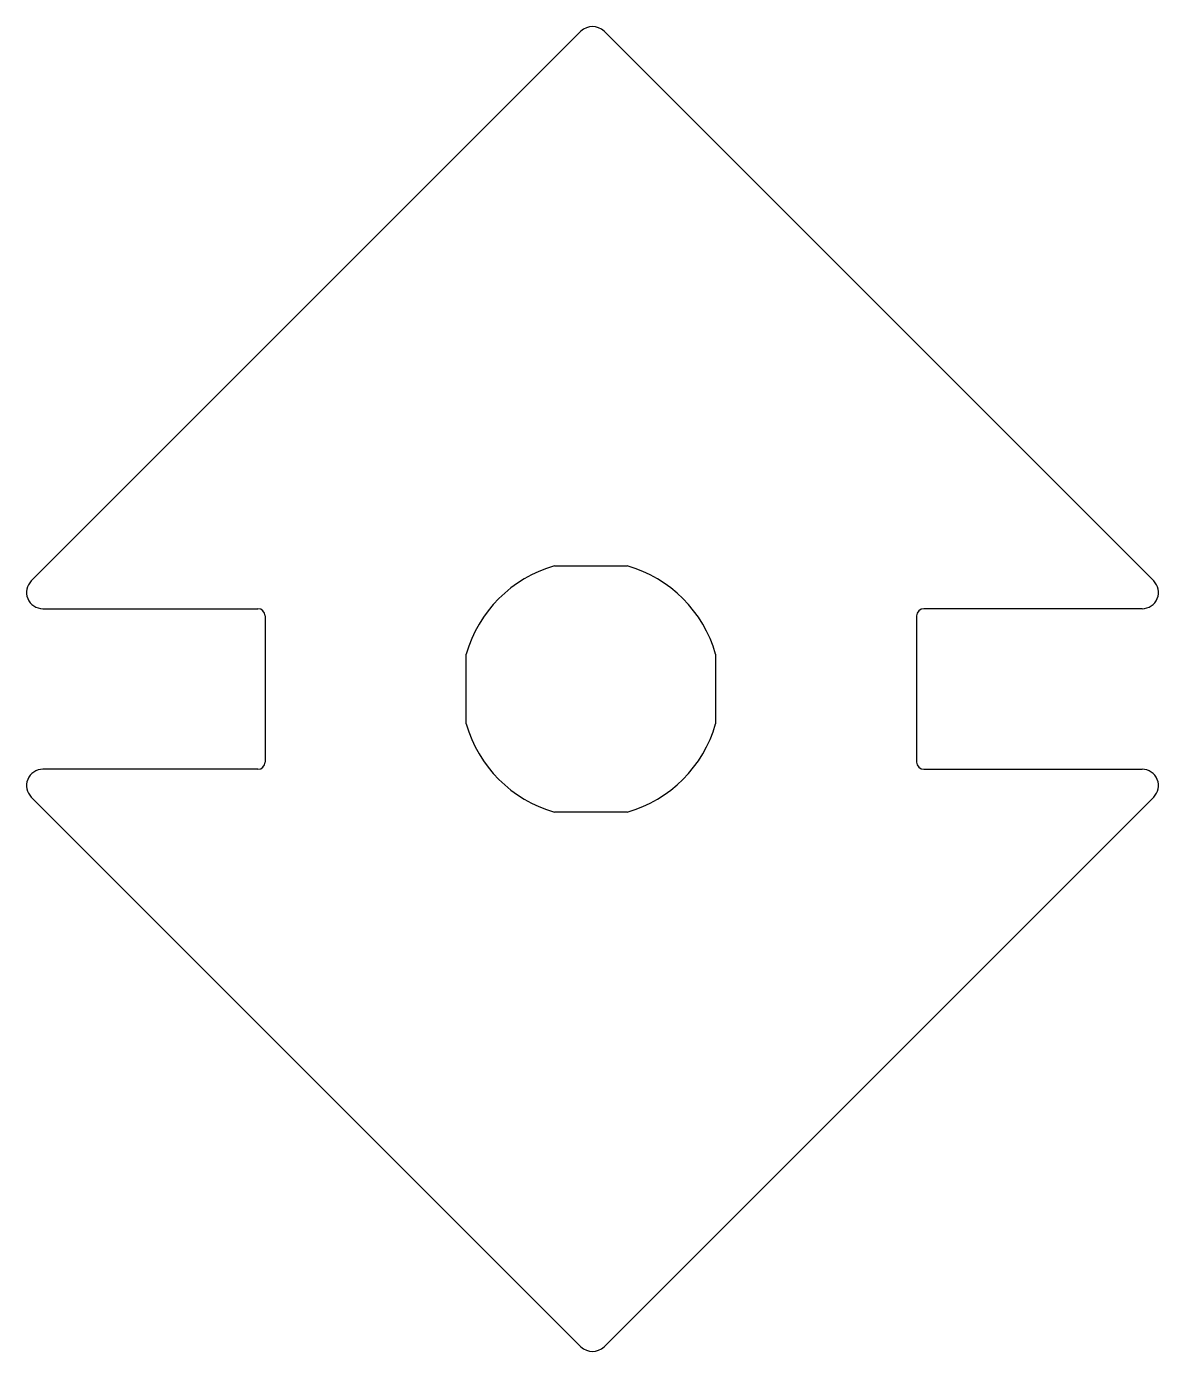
# Model space of a CAD drawing. Extents: x 417 to 763, y 297 to 703.
import ezdxf

# ---------------------------------------------------------------- set-up
doc = ezdxf.new("R2010")
doc.units = 0
doc.header["$LTSCALE"] = 12.7
doc.layers.add('VISIBLE', color=7, linetype='CONTINUOUS')

msp = doc.modelspace()

# ---------------------------------------------------------------- linework, layer by layer
at = {"layer": 'VISIBLE'}
for p, q in [((418.1, 533.2), (586.49, 701.59)), ((593.56, 701.59), (761.95, 533.2)), ((578.36, 537.77), (600.68, 537.77)), ((421.63, 524.67), (487.52, 524.67)), ((758.41, 524.67), (691.52, 524.67)), ((489.72, 522.47), (489.72, 477.67)), ((689.32, 522.47), (689.32, 477.67)), ((551.32, 489.41), (551.32, 510.72)), ((627.72, 510.72), (627.72, 489.41)), ((487.52, 475.47), (421.63, 475.47)), ((691.52, 475.47), (758.41, 475.47)), ((586.49, 298.54), (418.1, 466.93)), ((761.95, 466.93), (593.56, 298.54)), ((600.68, 462.37), (578.36, 462.37))]:
    msp.add_line(p, q, dxfattribs=at)
for centre, radius, start, end in [((590.02, 698.06), 5, 45, 135), ((589.02, 500.07), 39.18, 105.7856, 164.2144), ((590.02, 500.07), 39.18, 15.7856, 74.2144), ((421.63, 529.67), 5, 135, 270), ((758.41, 529.67), 5, 270, 45), ((487.52, 522.47), 2.2, 0, 90), ((691.52, 522.47), 2.2, 90, 180), ((589.02, 500.07), 39.18, 195.7856, 254.2144), ((590.02, 500.07), 39.18, 285.7856, 344.2144), ((421.63, 470.47), 5, 90, 225), ((487.52, 477.67), 2.2, 270, 0), ((691.52, 477.67), 2.2, 180, 270), ((758.41, 470.47), 5, 315, 90), ((590.02, 302.08), 5, 225, 315)]:
    msp.add_arc(centre, radius, start, end, dxfattribs=at)

doc.saveas('drawing.dxf')
